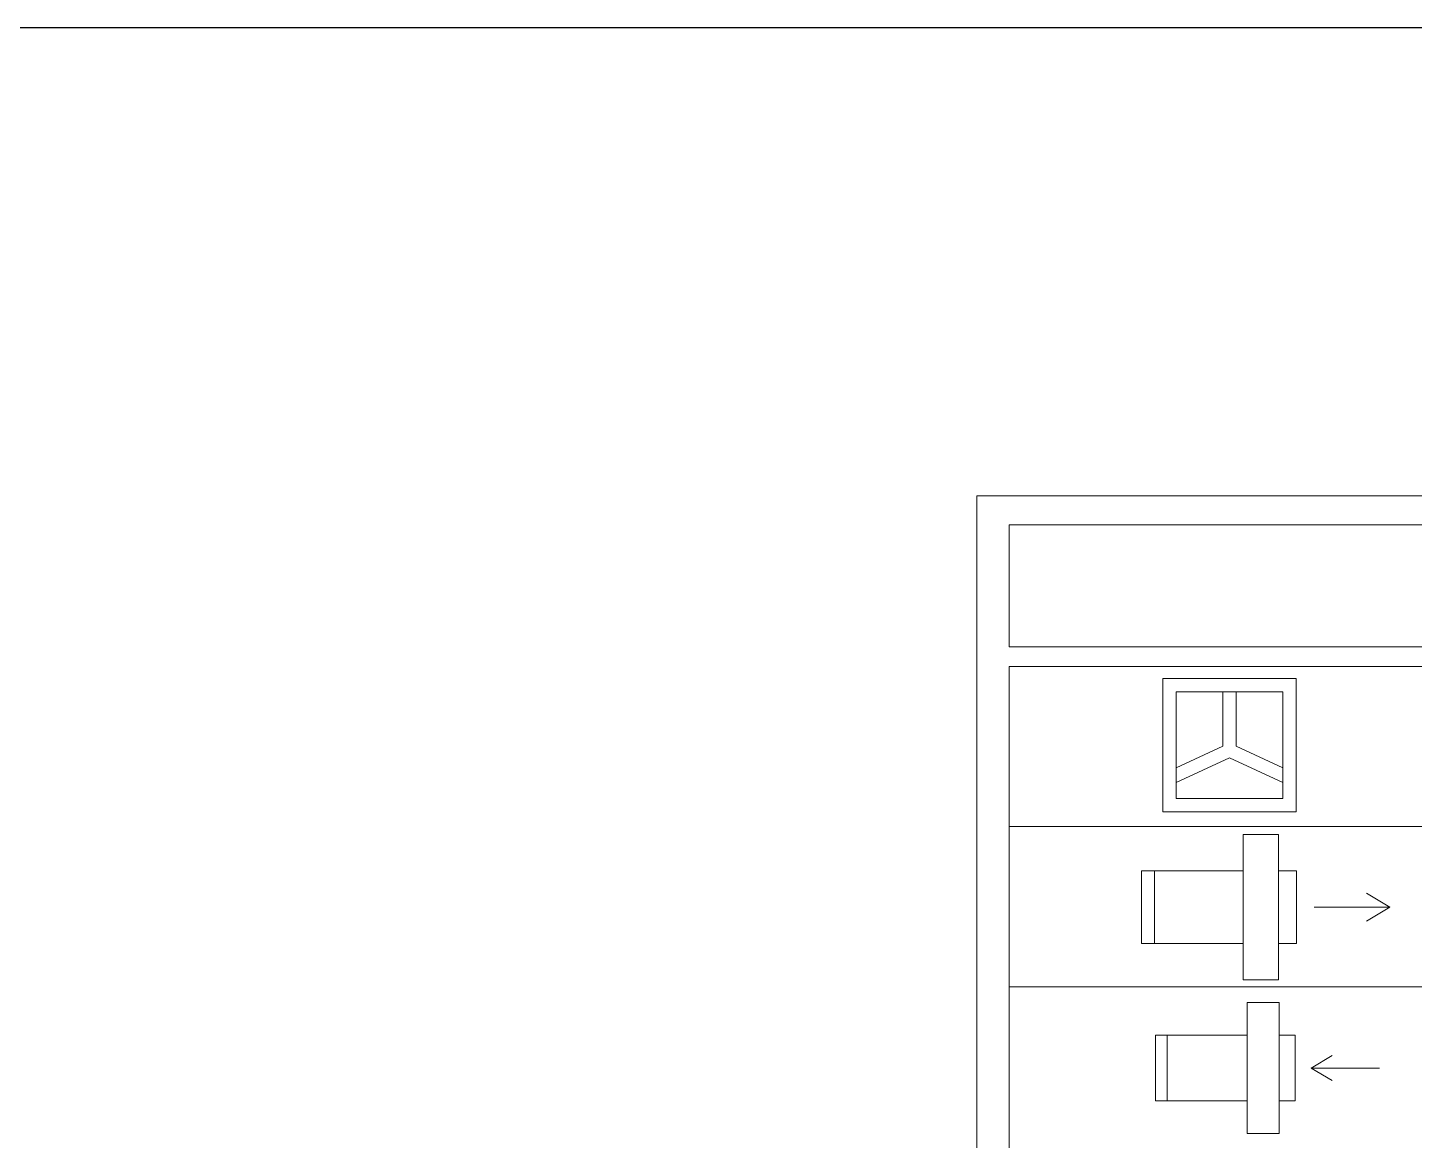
# Model space of a CAD drawing. Header units: millimetres. Extents: x 441156 to 441876, y 4514765 to 4515211.
# Drawn here: x 441277.123 to 441279.755, y 4514784.394 to 4514786.505 of the extents above; entities that cross this region are included whole.
import ezdxf

# ---------------------------------------------------------------- set-up
doc = ezdxf.new("R2010")
doc.units = ezdxf.units.MM
doc.layers.add('01_cartela', color=6, linetype='Continuous', plot=False)
for name, color, linetype, lineweight, true_color in [('05 ESQUEMAS HIDRAULICOS nuevos_dwg _6_', 7, 'Continuous', 18, 0x767676), ('0DM_ASPIRACION', 7, 'Continuous', 9, 0xa50000), ('0DM_SUMIDERO', 7, 'Continuous', 9, 0xa55291), ('A-DETL', 7, 'Continuous', 50, 0x008000)]:
    doc.layers.add(name, color=color, linetype=linetype, lineweight=lineweight, true_color=true_color)

# ---------------------------------------------------------------- blocks, each defined once
blk = doc.blocks.new('05 ESQUEMAS HIDRAULICOS nuevos_dwg_SUMIDERO-1107630-01_ARQ_HIDRAULICA PISCINA ADULTOS')
at = {"layer": '0DM_SUMIDERO', "flags": 128}
for points in [[(284.4734, 135.159), (283.8741, 135.159), (283.8741, 134.5598), (284.4734, 134.5598)], [(284.4136, 135.0992), (283.9339, 135.0992), (283.9339, 134.6196), (284.4136, 134.6196)]]:
    blk.add_lwpolyline(points, close=True, dxfattribs=at)
for points in [[(284.1439, 135.0992), (284.1439, 134.8542), (283.9339, 134.7568)], [(284.2037, 135.0992), (284.2037, 134.8542), (284.4136, 134.7568)], [(283.9339, 134.6909), (284.1738, 134.8022), (284.4136, 134.6909)]]:
    blk.add_lwpolyline(points, dxfattribs=at)
blk = doc.blocks.new('05 ESQUEMAS HIDRAULICOS nuevos_dwg_ASPIRACION-1107631-01_ARQ_HIDRAULICA PISCINA ADULTOS')
at = {"layer": '0DM_ASPIRACION'}
for p, q in [((283.8353, 132.8355), (283.8353, 132.5411)), ((284.7894, 132.6883), (284.4822, 132.6883))]:
    blk.add_line(p, q, dxfattribs=at)
at = {"layer": '0DM_ASPIRACION', "flags": 128}
for points in [[(284.3385, 132.9827), (284.3385, 132.3939), (284.1947, 132.3939), (284.1947, 132.9827)], [(284.1947, 132.8355), (284.1947, 132.5411), (283.783, 132.5411), (283.783, 132.8355)], [(284.4104, 132.8355), (284.4104, 132.5411), (284.3385, 132.5411), (284.3385, 132.8355)]]:
    blk.add_lwpolyline(points, close=True, dxfattribs=at)
blk.add_lwpolyline([(284.5778, 132.7449), (284.4822, 132.6883), (284.5778, 132.6317)], dxfattribs=at)
blk = doc.blocks.new('05 ESQUEMAS HIDRAULICOS nuevos_dwg_IMP PARED-1107633-01_ARQ_HIDRAULICA PISCINA ADULTOS')
at = {"layer": '0DM_ASPIRACION', "color": 5, "true_color": 0x0000ff}
for p, q in [((283.8353, 132.8355), (283.8353, 132.5411)), ((284.4822, 132.6883), (284.7894, 132.6883))]:
    blk.add_line(p, q, dxfattribs=at)
at = {"layer": '0DM_ASPIRACION', "color": 5, "true_color": 0x0000ff, "flags": 128}
for points in [[(284.3385, 132.9827), (284.3385, 132.3939), (284.1947, 132.3939), (284.1947, 132.9827)], [(284.1947, 132.8355), (284.1947, 132.5411), (283.783, 132.5411), (283.783, 132.8355)], [(284.4104, 132.8355), (284.4104, 132.5411), (284.3385, 132.5411), (284.3385, 132.8355)]]:
    blk.add_lwpolyline(points, close=True, dxfattribs=at)
blk.add_lwpolyline([(284.6938, 132.6317), (284.7894, 132.6883), (284.6938, 132.7449)], dxfattribs=at)

msp = doc.modelspace()

# ---------------------------------------------------------------- linework, layer by layer
at = {"layer": '01_cartela', "color": 3}
msp.add_lwpolyline([(441262.99011848, 4514786.50546476), (441262.99011848, 4514764.97044075), (441293.62810654, 4514764.97044075), (441293.62810654, 4514786.50546476)], close=True, dxfattribs=at)
at = {"layer": 'A-DETL', "color": 7, "lineweight": 9}
for p, q in [((441283.38082338, 4514785.61723112, 0.0000002), (441278.92472199, 4514785.61723112, 0.0000002)), ((441278.92472199, 4514785.61723112, 0.0000002), (441278.92472199, 4514782.76080169, 0.0000002)), ((441283.309657, 4514785.56176698, 0.0000002), (441278.98566513, 4514785.56176698, 0.0000002)), ((441278.98566513, 4514785.56176698, 0.0000002), (441278.98566513, 4514785.33059734, 0.0000002)), ((441278.98566513, 4514785.33059734, 0.0000002), (441283.309657, 4514785.33059734, 0.0000002)), ((441283.309657, 4514785.29328696, 0.0000002), (441278.98566513, 4514785.29328696, 0.0000002)), ((441278.98566513, 4514785.29328696, 0.0000002), (441278.98566513, 4514782.86085696, 0.0000002)), ((441283.309657, 4514785.29328696, 0.0000002), (441278.98566513, 4514785.29328696, 0.0000002)), ((441278.98566513, 4514784.98923321, 0.0000002), (441283.309657, 4514784.98923321, 0.0000002)), ((441278.98566513, 4514784.68517946, 0.0000002), (441283.309657, 4514784.68517946, 0.0000002))]:
    msp.add_line(p, q, dxfattribs=at)

# ---------------------------------------------------------------- block references
at = {"layer": '05 ESQUEMAS HIDRAULICOS nuevos_dwg _6_', "color": 215, "true_color": 0xa55291, "xscale": 0.4222968749999999, "yscale": 0.4222968749999999, "zscale": 0.4222968749999999}
msp.add_blockref('05 ESQUEMAS HIDRAULICOS nuevos_dwg_SUMIDERO-1107630-01_ARQ_HIDRAULICA PISCINA ADULTOS', (441159.39866384, 4514728.19319222, 0.0000002), dxfattribs=at)
at = {"layer": '05 ESQUEMAS HIDRAULICOS nuevos_dwg _6_', "color": 5, "true_color": 0x0000ff, "xscale": 0.46875, "yscale": 0.46875, "zscale": 0.46875}
msp.add_blockref('05 ESQUEMAS HIDRAULICOS nuevos_dwg_IMP PARED-1107633-01_ARQ_HIDRAULICA PISCINA ADULTOS', (441146.2138039, 4514722.63871464, 0.0000002), dxfattribs=at)
at = {"layer": '05 ESQUEMAS HIDRAULICOS nuevos_dwg _6_', "color": 14, "true_color": 0xa50000, "xscale": 0.4222968749999999, "yscale": 0.4222968749999999, "zscale": 0.4222968749999999}
msp.add_blockref('05 ESQUEMAS HIDRAULICOS nuevos_dwg_ASPIRACION-1107631-01_ARQ_HIDRAULICA PISCINA ADULTOS', (441159.42294787, 4514728.49724597, 0.0000002), dxfattribs=at)

doc.saveas('drawing.dxf')
